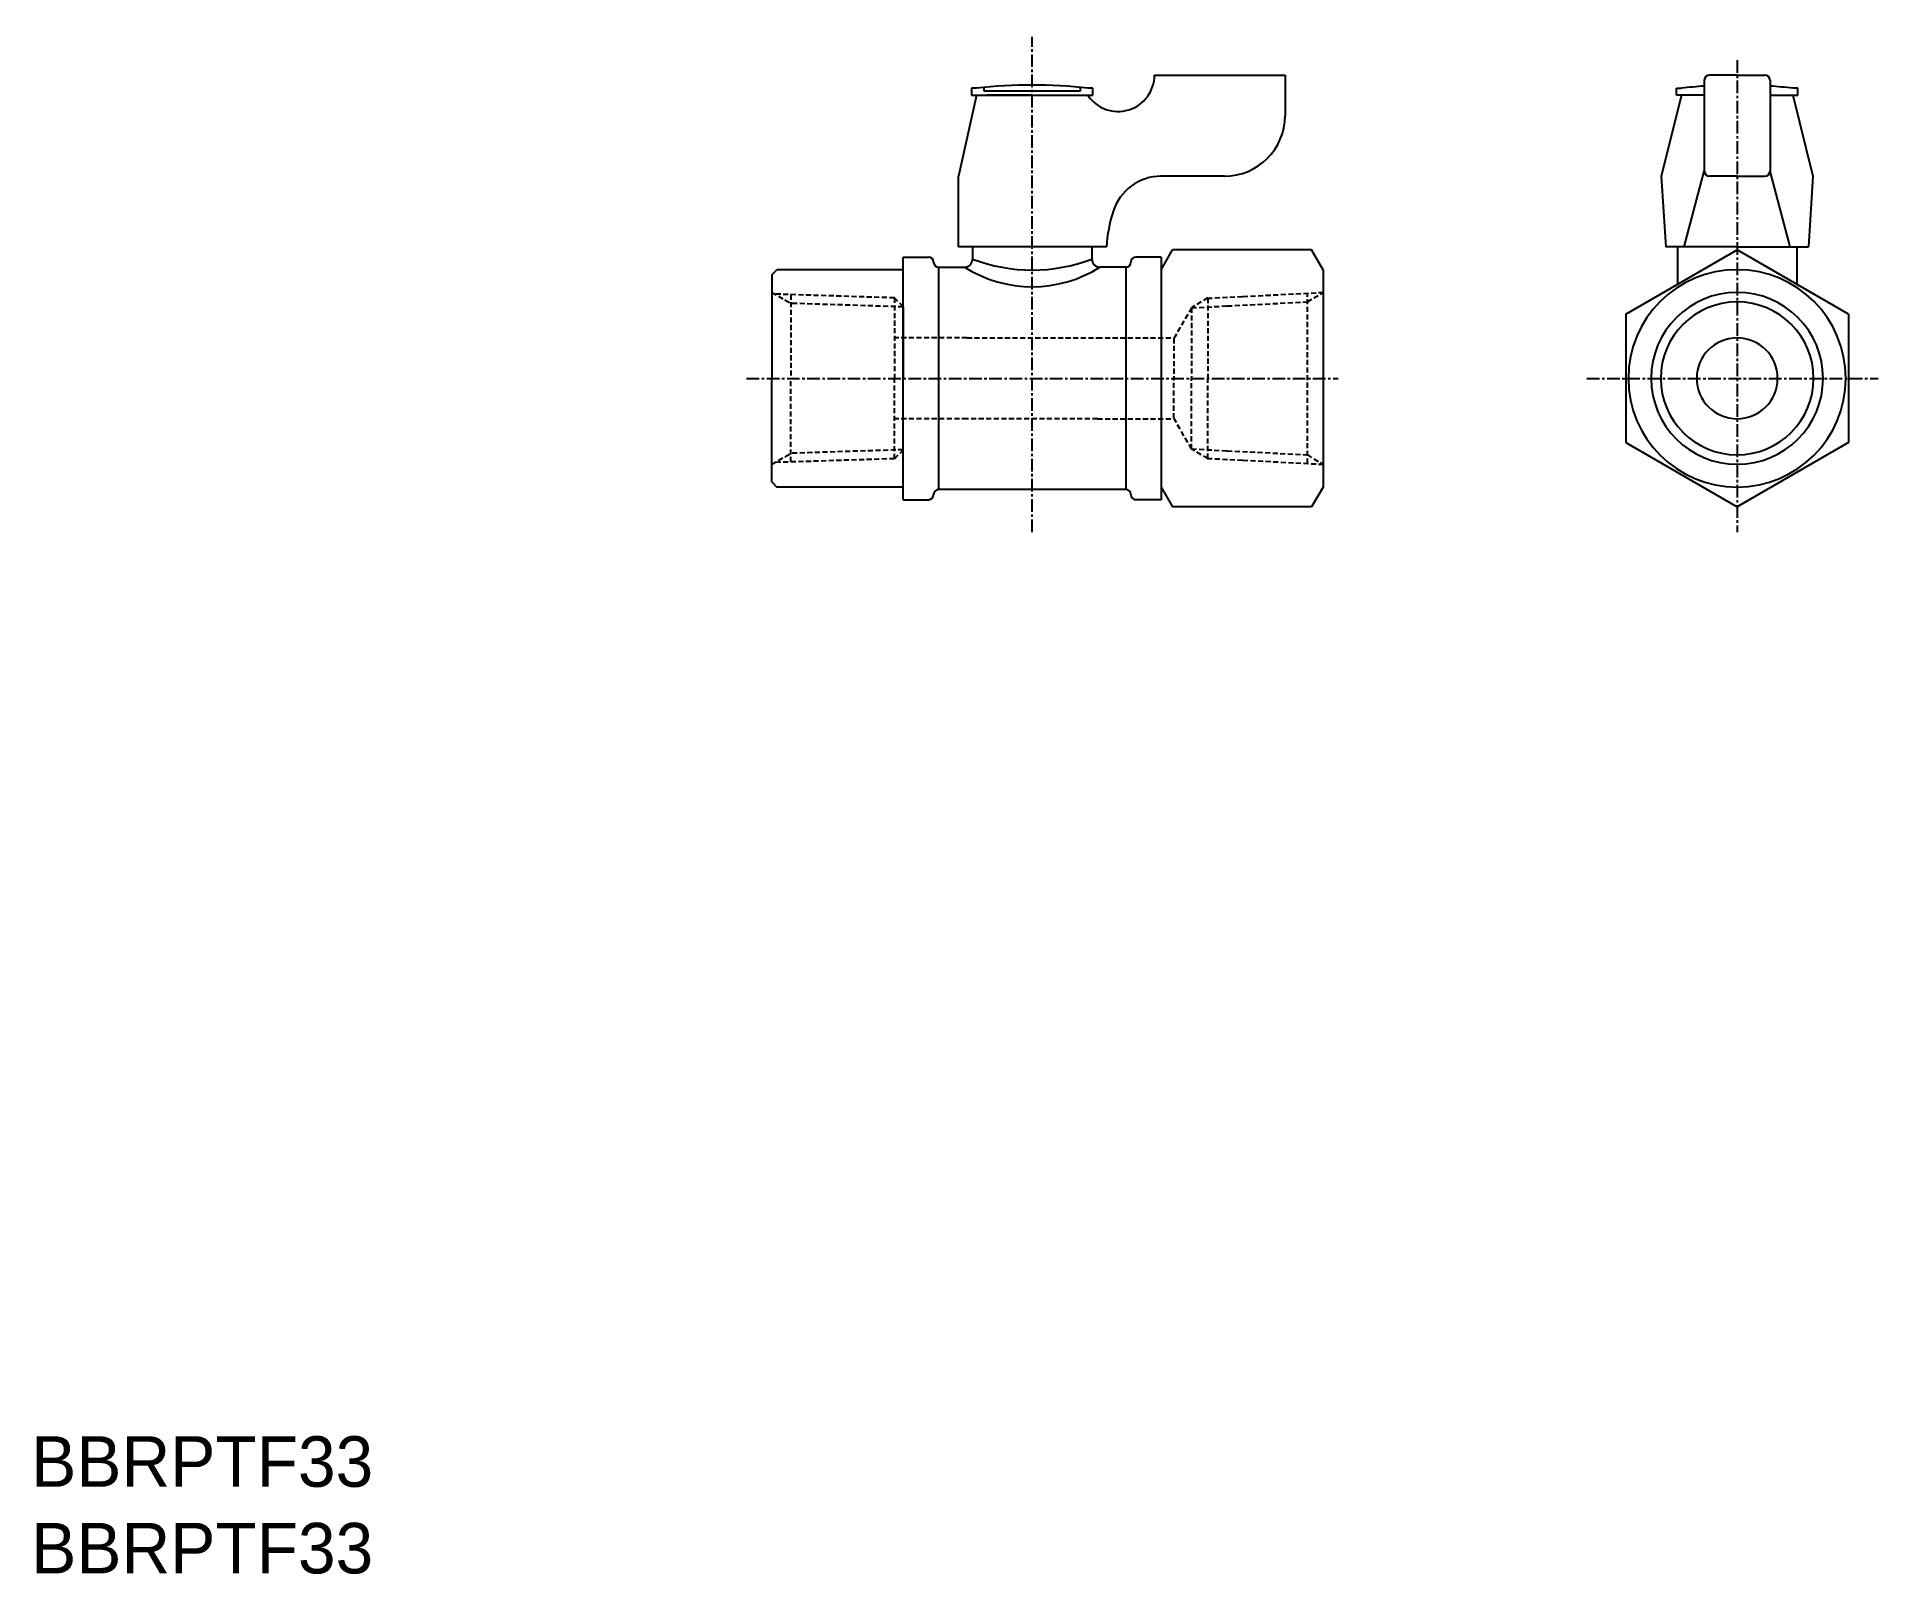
# Model space of a CAD drawing. Extents: x -69 to 113, y 241 to 393.
import ezdxf

# ---------------------------------------------------------------- set-up
doc = ezdxf.new("R2010")
doc.units = 0
doc.linetypes.add('CENTER', pattern=[2, 1.25, -0.25, 0.25, -0.25])
doc.linetypes.add('DASHED', pattern=[0.75, 0.5, -0.25])
doc.layers.get('0').update_dxf_attribs({"linetype": 'CONTINUOUS'})
doc.layers.add('CENTER', color=1, linetype='CENTER')

msp = doc.modelspace()

# ---------------------------------------------------------------- linework, layer by layer
at = {"color": 7, "linetype": 'CONTINUOUS'}
for p, q in [((41.82, 388.79), (54.73, 388.79)), ((54.73, 388.79), (54.73, 384.79)), ((96.18, 388.29), (96.18, 379.29)), ((99.43, 388.79), (96.68, 388.79)), ((99.43, 388.79), (97.11, 388.79)), ((99.43, 388.79), (101.76, 388.79)), ((99.43, 388.79), (102.18, 388.79)), ((102.68, 388.29), (102.68, 379.29)), ((24.23, 386.79), (22.43, 378.79)), ((23.73, 387.49), (23.73, 386.79)), ((24.23, 387.49), (23.73, 387.49)), ((23.73, 386.79), (25.38, 386.79)), ((24.23, 386.79), (35.23, 386.79)), ((24.98, 387.19), (24.98, 387.57)), ((34.48, 387.19), (24.98, 387.19)), ((29.73, 386.79), (25.23, 386.79)), ((34.08, 386.79), (35.73, 386.79)), ((34.48, 387.57), (34.48, 387.19)), ((35.73, 387.49), (35.23, 387.49)), ((35.73, 386.79), (35.73, 387.49)), ((93.93, 386.79), (91.93, 378.79)), ((93.43, 387.49), (93.93, 387.49)), ((93.43, 386.79), (93.43, 387.49)), ((94.93, 386.79), (93.43, 386.79)), ((96.13, 386.79), (93.93, 386.79)), ((102.73, 386.79), (104.93, 386.79)), ((103.93, 386.79), (105.43, 386.79)), ((105.43, 387.49), (104.93, 387.49)), ((104.93, 386.79), (106.93, 378.79)), ((105.43, 386.79), (105.43, 387.49)), ((22.43, 371.79), (22.43, 378.79)), ((48.73, 378.79), (42.4, 378.79)), ((91.93, 378.79), (92.37, 371.79)), ((94.2, 371.79), (96.18, 379.29)), ((99.43, 378.79), (96.68, 378.79)), ((99.43, 378.79), (102.18, 378.79)), ((104.67, 371.79), (102.68, 379.29)), ((106.93, 378.79), (106.5, 371.79)), ((37.07, 371.79), (22.43, 371.79)), ((23.83, 371.79), (23.83, 370.59)), ((35.63, 371.79), (35.63, 370.59)), ((42.48, 369.54), (43.61, 371.5)), ((57.35, 371.5), (43.61, 371.5)), ((58.48, 369.54), (57.35, 371.5)), ((88.43, 365.15), (99.43, 371.5)), ((99.43, 371.79), (92.37, 371.79)), ((93.53, 371.79), (93.53, 368.09)), ((99.43, 371.79), (106.5, 371.79)), ((110.43, 365.15), (99.43, 371.5)), ((105.33, 371.79), (105.33, 368.09)), ((16.98, 346.79), (16.98, 370.79)), ((16.98, 370.79), (19.48, 370.79)), ((19.98, 370.29), (19.98, 370.29)), ((20.48, 369.79), (23.03, 369.79)), ((20.48, 347.79), (20.48, 369.79)), ((23.03, 369.79), (23.03, 369.79)), ((38.98, 369.79), (36.43, 369.79)), ((36.43, 369.79), (36.43, 369.79)), ((36.43, 369.79), (36.43, 369.79)), ((38.98, 369.79), (38.98, 347.79)), ((39.48, 370.29), (39.48, 370.29)), ((42.48, 370.79), (39.98, 370.79)), ((42.48, 370.79), (42.48, 349.79)), ((3.98, 369.04), (4.48, 369.54)), ((3.98, 369.04), (3.98, 358.79)), ((16.98, 369.54), (4.48, 369.54)), ((58.48, 369.54), (58.48, 348.04)), ((88.43, 365.15), (88.43, 352.44)), ((110.43, 365.15), (110.43, 352.44)), ((3.98, 348.54), (3.98, 358.79)), ((88.43, 352.44), (99.43, 346.09)), ((110.43, 352.44), (99.43, 346.09)), ((42.48, 350.69), (42.48, 346.79)), ((42.48, 350.69), (42.48, 349.79)), ((3.98, 348.54), (4.48, 348.04)), ((16.98, 348.04), (4.48, 348.04)), ((16.98, 346.79), (16.98, 348.04)), ((38.98, 347.79), (20.48, 347.79)), ((42.48, 348.04), (43.61, 346.09)), ((58.48, 348.04), (57.35, 346.09)), ((16.98, 346.79), (19.48, 346.79)), ((19.98, 347.29), (19.98, 347.29)), ((39.48, 347.29), (39.48, 347.29)), ((42.48, 346.79), (39.98, 346.79)), ((57.35, 346.09), (43.61, 346.09))]:
    msp.add_line(p, q, dxfattribs=at)
at = {"color": 3, "linetype": 'DASHED'}
for p, q in [((3.98, 367.29), (5.86, 366.21)), ((16.1, 366.75), (4.29, 367.12)), ((5.86, 367.07), (5.86, 358.79)), ((16.98, 365.86), (5.86, 366.21)), ((16.1, 366.75), (16.1, 358.79)), ((16.98, 365.86), (16.1, 366.75)), ((47.08, 366.74), (45.48, 365.77)), ((47.03, 366.71), (50.56, 366.89)), ((47.08, 366.74), (47.08, 358.79)), ((49.01, 365.95), (56.93, 366.36)), ((50.56, 366.89), (58.48, 367.29)), ((56.93, 366.36), (58.48, 367.29)), ((56.93, 350.37), (56.93, 367.22)), ((45.48, 365.77), (43.76, 362.79)), ((45.48, 365.77), (49.01, 365.95)), ((45.48, 365.77), (45.48, 358.79)), ((23.28, 362.79), (16.1, 362.79)), ((23.28, 362.79), (36.18, 362.79)), ((36.18, 362.79), (43.76, 362.79)), ((43.74, 362.75), (43.74, 358.79)), ((5.86, 350.52), (5.86, 358.79)), ((16.1, 350.84), (16.1, 358.79)), ((43.74, 354.84), (43.74, 358.79)), ((45.48, 351.81), (45.48, 358.79)), ((47.08, 350.85), (47.08, 358.79)), ((23.28, 354.79), (16.1, 354.79)), ((36.18, 354.79), (23.28, 354.79)), ((36.18, 354.79), (43.76, 354.79)), ((45.48, 351.81), (43.76, 354.79)), ((16.98, 351.73), (5.86, 351.38)), ((16.98, 351.73), (16.1, 350.84)), ((45.48, 351.81), (49.01, 351.63)), ((47.08, 350.85), (45.48, 351.81)), ((49.01, 351.63), (56.93, 351.23)), ((3.98, 350.29), (5.86, 351.38)), ((16.1, 350.84), (4.29, 350.47)), ((47.03, 350.88), (50.56, 350.7)), ((50.56, 350.7), (58.48, 350.29)), ((56.93, 351.23), (58.48, 350.29))]:
    msp.add_line(p, q, dxfattribs=at)
at = {"color": 3, "linetype": 'CONTINUOUS'}
for p in [(16.98, 365.86), (16.98, 351.73)]:
    msp.add_line(p, (16.98, 358.79), dxfattribs=at)
at = {"color": 7, "linetype": 'CONTINUOUS'}
for centre, radius, start, end in [((38.22, 388.79), 3.6, 213.749, 0), ((96.68, 388.29), 0.5, 90, 180), ((102.18, 388.29), 0.5, 0, 90), ((29.73, 337.23), 50.57, 83.7557, 96.2443), ((99.43, 337.23), 50.57, 93.685, 96.2443), ((99.43, 337.23), 50.57, 83.7557, 86.315), ((48.73, 384.79), 6, 270, 0), ((42.49, 373.79), 5, 90, 162.5424), ((96.68, 379.29), 0.5, 180, 270), ((102.18, 379.29), 0.5, 270, 0), ((52.03, 370.79), 15, 162.5424, 176.1774), ((19.48, 370.29), 0.5, 0, 90), ((20.48, 370.29), 0.5, 180, 270), ((23.03, 370.59), 0.8, 270, 0), ((29.73, 380.4), 12.54, 237.7176, 302.2824), ((29.73, 385.95), 16.45, 248.9795, 291.0205), ((36.43, 370.59), 0.8, 180, 270), ((38.98, 370.29), 0.5, 270, 0), ((39.98, 370.29), 0.5, 90, 180), ((99.43, 358.79), 10.75, 90, 270), ((99.43, 358.79), 10.75, 270, 90), ((99.43, 358.79), 7.56, 90, 270), ((99.43, 358.79), 7.56, 270, 90), ((99.43, 358.79), 4, 90, 270), ((99.43, 358.79), 4, 270, 90), ((20.48, 347.29), 0.5, 90, 180), ((38.98, 347.29), 0.5, 0, 90), ((19.48, 347.29), 0.5, 270, 0), ((39.98, 347.29), 0.5, 180, 270)]:
    msp.add_arc(centre, radius, start, end, dxfattribs=at)
at = {"color": 3, "linetype": 'CONTINUOUS'}
for start, end in [(90, 270), (270, 90)]:
    msp.add_arc((99.43, 358.79), 8.5, start, end, dxfattribs=at)
at = {"layer": 'CENTER', "color": 1, "linetype": 'CENTER'}
for p, q in [((29.73, 343.59), (29.73, 392.57)), ((99.43, 390.25), (99.43, 343.59)), ((1.48, 358.79), (59.98, 358.79)), ((84.57, 358.79), (113.37, 358.79))]:
    msp.add_line(p, q, dxfattribs=at)

# ---------------------------------------------------------------- texts
at = {"color": 7, "linetype": 'CONTINUOUS'}
for p in [(-69.25, 249.15), (-69.25, 240.58)]:
    msp.add_text('BBRPTF33', height=5, dxfattribs=at).set_placement(p)

doc.saveas('drawing.dxf')
